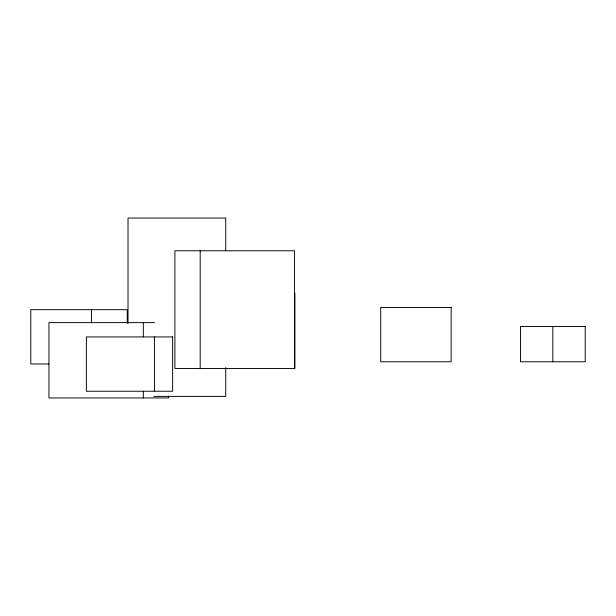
<?xml version="1.0" encoding="UTF-8"?>
<svg xmlns="http://www.w3.org/2000/svg" width="616" height="616" viewBox="0 0 616 616"><rect width="100%" height="100%" fill="white"/><g stroke="black" fill="none" stroke-linecap="round" stroke-linejoin="round"><path stroke-width="0.92" d="M154.554 322.615L48.949 322.615L48.949 397.944L168.607 397.944L168.607 396.042M48.81 363.979L30.8 363.979L30.8 309.671L127.258 309.671L127.258 323.007M153.885 396.396L225.725 396.396L225.725 367.629M552.829 326.472L552.829 361.769M294.887 293.147L294.887 368.483L174.898 368.483L174.898 250.774L294.556 250.774L294.556 368.483M225.725 250.65L225.725 218.056L128.02 218.056L128.02 323.523M200.185 250.774L200.185 368.483M154.424 336.929L154.424 391.237M143.32 322.615L143.32 336.921M143.32 391.275L143.32 397.944M91.453 309.671L91.453 323.007M451.143 307.461L380.711 307.461L380.711 361.769L451.143 361.769L451.143 307.461M585.2 326.472L520.458 326.472L520.458 361.769L585.2 361.769L585.2 326.472M172.649 336.929L86.386 336.929L86.386 391.237L172.649 391.237L172.649 336.929"/></g></svg>
